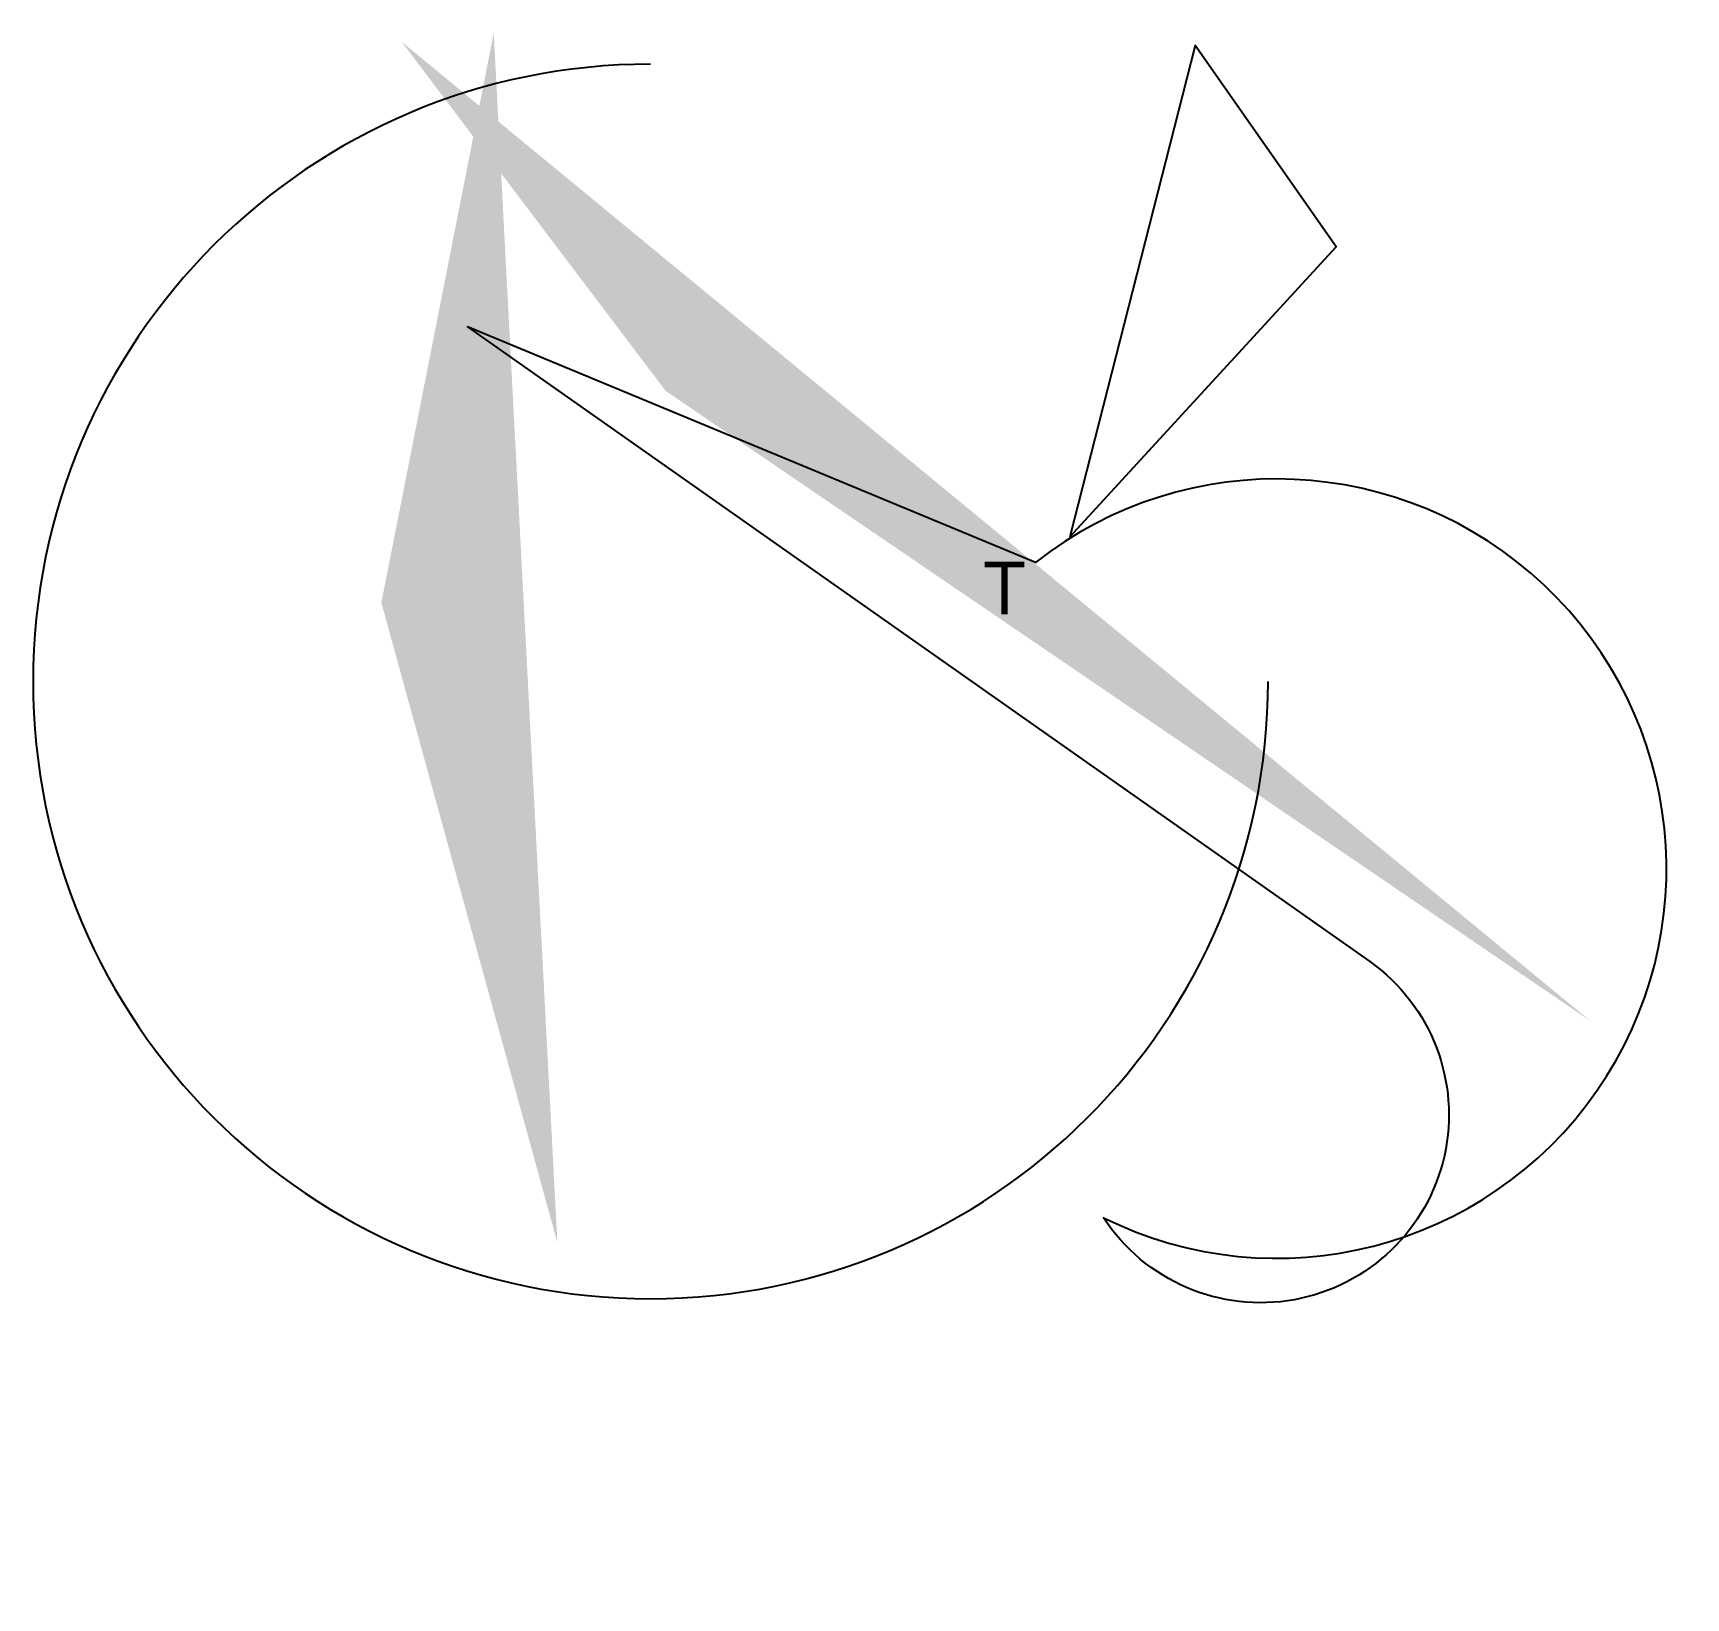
# Model space of a CAD drawing. Extents: x -45.1 to 33.4, y -46.7 to 27.6.
import ezdxf

# ---------------------------------------------------------------- set-up
doc = ezdxf.new("R2010")
doc.units = 0

msp = doc.modelspace()

# ---------------------------------------------------------------- linework, layer by layer
msp.add_lwpolyline([(18.378, -16.502, -1.205758), (5.72, -28.668, 1.815378), (2.497, 2.462), (-24.484, 13.65)], format="xyb", close=True)
at = {"extrusion": (0, 0, -1)}
msp.add_arc((14.104, 14.284, 8.81), 2.542, 90, 90, dxfattribs=at)
for points in [[(-23.239, 27.616), (-28.577, 0.552), (-20.216, -29.859)], [(-15.079, 10.617), (-27.612, 27.198), (28.86, -19.333)]]:
    msp.add_solid(points)
at = {"layer": 'A'}
msp.add_3dface([(4.116, 3.678, 2.597), (16.774, 17.465, -2.916), (10.081, 27.023, 28.161)], dxfattribs=at)
at = {"layer": 'B'}
for centre, radius, start, end in [((-15.792, -3.191, 6.052), 29.328, 90, 360), ((16.019, -29.368, 25.458), 17.368, 0, 0)]:
    msp.add_arc(centre, radius, start, end, dxfattribs=at)

# ---------------------------------------------------------------- texts
msp.add_text('T', height=2.5).set_placement((0, 0))
msp.add_text('T', height=2.5).set_placement((0, 0))

doc.saveas('drawing.dxf')
